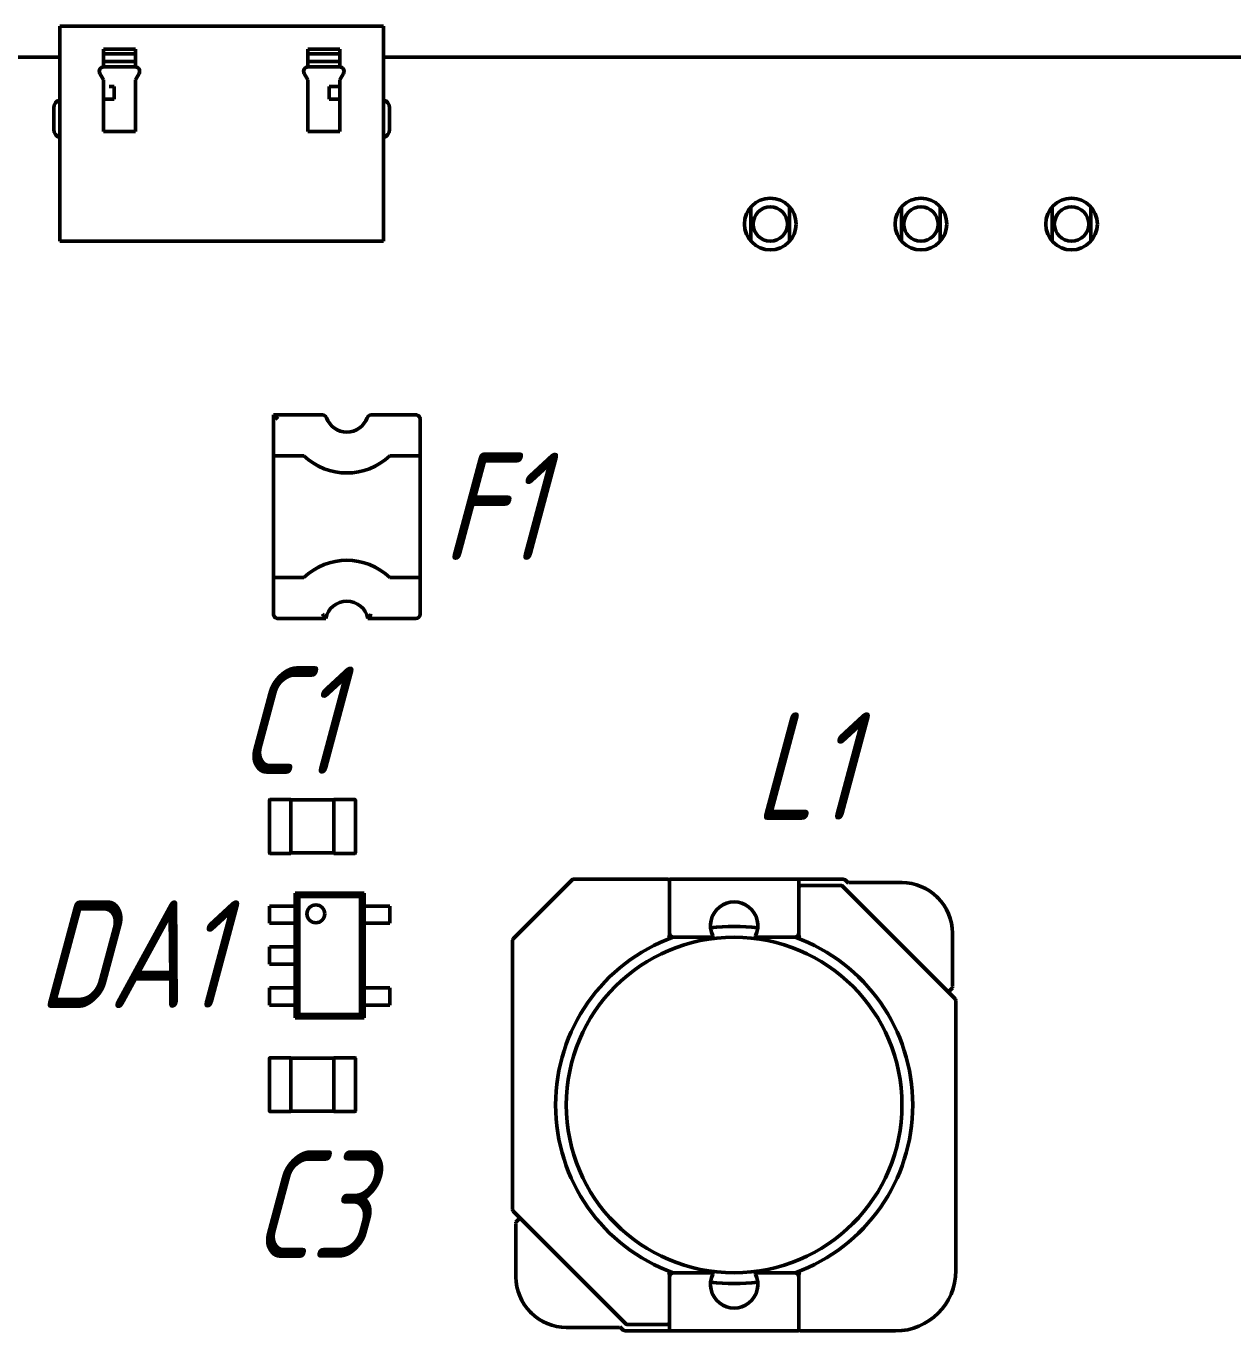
# Model space of a CAD drawing. Header units: millimetres. Extents: x -194 to 1085, y -28 to 392.
# Drawn here: x 638.9 to 695, y 43.9 to 104.6 of the extents above; entities that cross this region are included whole.
import ezdxf

# ---------------------------------------------------------------- set-up
doc = ezdxf.new("R2010")
doc.units = ezdxf.units.MM
doc.layers.add('Tonk', color=7, linetype='Continuous', lineweight=15)
doc.layers.add('Видимый контур (ГОСТ)', color=7, linetype='Continuous', lineweight=50)
doc.styles.get("Standard").update_dxf_attribs({"font": '', "width": 0.8, "oblique": 15})
doc.styles.get('Standard').set_extended_font_data('GOST type B')

msp = doc.modelspace()

# ---------------------------------------------------------------- linework, layer by layer
at = {"layer": 'Видимый контур (ГОСТ)'}
for p, q in [((640.46936, 104.5532), (641.46936, 104.5532)), ((640.46936, 104.5532), (640.46936, 94.5532)), ((654.50936, 104.5532), (641.46936, 104.5532)), ((654.50936, 104.5532), (655.50936, 104.5532)), ((655.50936, 94.5532), (655.50936, 104.5532)), ((640.46936, 103.11463), (603.87784, 103.11498)), ((642.49936, 103.47881), (643.97936, 103.47881)), ((642.49936, 103.47881), (642.49936, 103.25941)), ((642.49936, 103.25941), (643.97936, 103.25942)), ((642.49936, 103.25941), (642.49936, 102.913)), ((643.97936, 103.47881), (643.97936, 103.25942)), ((643.97936, 103.25942), (643.97936, 102.913)), ((651.99936, 103.47881), (653.47936, 103.47881)), ((651.99936, 103.47881), (651.99936, 103.25942)), ((651.99936, 103.25942), (653.47936, 103.25942)), ((651.99936, 103.25942), (651.99936, 102.91301)), ((653.47936, 103.47881), (653.47936, 103.25942)), ((653.47936, 103.25942), (653.47936, 102.91301)), ((810.99385, 103.11298), (655.50936, 103.11448)), ((642.49936, 102.913), (642.49936, 102.6532)), ((643.97936, 102.913), (642.49936, 102.913)), ((643.97936, 102.6532), (642.49936, 102.6532)), ((643.97936, 102.913), (643.97936, 102.6532)), ((651.99936, 102.91301), (651.99936, 102.6532)), ((653.47936, 102.91301), (651.99936, 102.91301)), ((653.47936, 102.6532), (651.99936, 102.6532)), ((653.47936, 102.91301), (653.47936, 102.6532)), ((642.49936, 102.0532), (642.32615, 102.3532)), ((642.49936, 99.6532), (642.49936, 102.0532)), ((644.15256, 102.3532), (643.97936, 102.0532)), ((643.97936, 102.0532), (643.97936, 99.6532)), ((651.99936, 102.0532), (651.82615, 102.3532)), ((651.99936, 99.6532), (651.99936, 102.0532)), ((653.65256, 102.3532), (653.47936, 102.0532)), ((653.47936, 102.0532), (653.47936, 99.6532)), ((642.75809, 101.7532), (642.98936, 101.7532)), ((642.98936, 101.1532), (642.98936, 101.7532)), ((652.98936, 101.1532), (652.98936, 101.7532)), ((652.98936, 101.7532), (653.22062, 101.7532)), ((653.22062, 101.7532), (653.47936, 101.7532)), ((640.18936, 100.7532), (640.18936, 99.7532)), ((642.49936, 101.1532), (642.98936, 101.1532)), ((653.47936, 101.1532), (652.98936, 101.1532)), ((655.78936, 99.7532), (655.78936, 100.7532)), ((643.97936, 99.6532), (642.49936, 99.6532)), ((653.47936, 99.6532), (651.99936, 99.6532)), ((672.58804, 96.14693), (672.58804, 94.55904)), ((674.38804, 94.55948), (674.38804, 96.14649)), ((679.58804, 96.14693), (679.58804, 94.55904)), ((681.38804, 94.55948), (681.38804, 96.14649)), ((686.58804, 96.14693), (686.58804, 94.55904)), ((688.38804, 94.55948), (688.38804, 96.14649)), ((640.46936, 94.5532), (641.46936, 94.5532)), ((641.46936, 94.5532), (654.50936, 94.5532)), ((654.50936, 94.5532), (655.50936, 94.5532)), ((650.59806, 86.28275), (650.39806, 86.48275)), ((652.67669, 86.48275), (650.39806, 86.48275)), ((650.39806, 86.48275), (650.39806, 84.58275)), ((657.01806, 86.48275), (654.93943, 86.48275)), ((657.21806, 84.58275), (657.21806, 86.28275)), ((650.39806, 84.58275), (650.59806, 84.58275)), ((650.59806, 84.58275), (650.39806, 84.58275)), ((650.39806, 84.58275), (650.39806, 78.92275)), ((651.80806, 84.58275), (650.59806, 84.58275)), ((650.59806, 84.58275), (651.80806, 84.58275)), ((657.01806, 84.58275), (655.80806, 84.58275)), ((655.80806, 84.58275), (657.01806, 84.58275)), ((657.01806, 84.58275), (657.21806, 84.58275)), ((657.21806, 84.58275), (657.01806, 84.58275)), ((657.21806, 78.92275), (657.21806, 84.58275)), ((650.59806, 78.92275), (650.39806, 78.92275)), ((650.39806, 78.92275), (650.39806, 77.22275)), ((650.39806, 78.92275), (650.59806, 78.92275)), ((650.59806, 78.92275), (651.80806, 78.92275)), ((651.80806, 78.92275), (650.59806, 78.92275)), ((655.80806, 78.92275), (657.01806, 78.92275)), ((657.01806, 78.92275), (655.80806, 78.92275)), ((657.21806, 78.92275), (657.01806, 78.92275)), ((657.01806, 78.92275), (657.21806, 78.92275)), ((657.21806, 77.22275), (657.21806, 78.92275)), ((650.59806, 77.02275), (652.82826, 77.02275)), ((654.78785, 77.02275), (657.01806, 77.02275)), ((650.20784, 68.58298), (650.20784, 66.12298)), ((651.20784, 68.60298), (650.22784, 68.60298)), ((651.20784, 68.60298), (651.20784, 68.58298)), ((653.20784, 68.58298), (651.20784, 68.58298)), ((651.20784, 68.58298), (651.20784, 66.12298)), ((653.20784, 68.60298), (654.18784, 68.60298)), ((653.20784, 68.60298), (653.20784, 68.58298)), ((653.20784, 68.58298), (653.20784, 66.12298)), ((654.20784, 68.58298), (654.20784, 66.12298)), ((653.20784, 66.12298), (651.20784, 66.12298)), ((651.20784, 66.12298), (651.20784, 66.10298)), ((653.20784, 66.12298), (653.20784, 66.10298)), ((650.22784, 66.10298), (651.20784, 66.10298)), ((654.18784, 66.10298), (653.20784, 66.10298)), ((664.34971, 64.90711), (668.70829, 64.90711)), ((668.82829, 64.90711), (674.78829, 64.90711)), ((674.78829, 64.90711), (676.84971, 64.90711)), ((661.53758, 62.1364), (664.279, 64.87782)), ((668.80829, 64.88711), (668.80829, 64.70711)), ((668.80829, 62.40711), (668.80829, 64.70711)), ((674.80829, 64.70711), (674.80829, 64.88711)), ((674.80829, 64.70711), (674.80829, 62.40711)), ((674.80829, 64.60711), (674.90829, 64.60711)), ((674.90829, 64.60711), (676.76686, 64.60711)), ((676.80829, 64.60711), (676.76686, 64.60711)), ((676.83758, 64.57782), (676.80829, 64.60711)), ((676.83758, 64.57782), (682.079, 59.3364)), ((676.99113, 64.84853), (677.11941, 64.72025)), ((677.11941, 64.72025), (677.14204, 64.74288)), ((677.14204, 64.74288), (679.61175, 64.74288)), ((651.40793, 63.65286), (651.40793, 64.25286)), ((651.40793, 64.25286), (654.60793, 64.25286)), ((651.40793, 64.25286), (651.56956, 64.09124)), ((654.44631, 64.09124), (651.56956, 64.09124)), ((651.56956, 64.09124), (651.56956, 58.61448)), ((654.60793, 64.25286), (654.44631, 64.09124)), ((654.44631, 58.61448), (654.44631, 64.09124)), ((654.60793, 64.25286), (654.60793, 63.65286)), ((681.23809, 64.06922), (681.27671, 64.0306)), ((650.62544, 63.65286), (650.20793, 63.65286)), ((650.20793, 62.85286), (650.20793, 63.65286)), ((650.80798, 63.65286), (650.62544, 63.65286)), ((650.82068, 63.65286), (650.80798, 63.65286)), ((651.3206, 63.65286), (650.82068, 63.65286)), ((651.40793, 63.65286), (651.3206, 63.65286)), ((651.40793, 63.65286), (651.40793, 62.85286)), ((654.60793, 63.65286), (654.60793, 62.85286)), ((654.69526, 63.65286), (654.60793, 63.65286)), ((655.19519, 63.65286), (654.69526, 63.65286)), ((655.20789, 63.65286), (655.19519, 63.65286)), ((655.39043, 63.65286), (655.20789, 63.65286)), ((655.80793, 63.65286), (655.39043, 63.65286)), ((655.80793, 62.85286), (655.80793, 63.65286)), ((650.62544, 62.85286), (650.20793, 62.85286)), ((650.80798, 62.85286), (650.62544, 62.85286)), ((650.82068, 62.85286), (650.80798, 62.85286)), ((651.3206, 62.85286), (650.82068, 62.85286)), ((651.40793, 62.85286), (651.3206, 62.85286)), ((651.40793, 61.75286), (651.40793, 62.85286)), ((654.60793, 62.85286), (654.60793, 59.85286)), ((654.69526, 62.85286), (654.60793, 62.85286)), ((655.19519, 62.85286), (654.69526, 62.85286)), ((655.20789, 62.85286), (655.19519, 62.85286)), ((655.39043, 62.85286), (655.20789, 62.85286)), ((655.80793, 62.85286), (655.39043, 62.85286)), ((661.50829, 49.54853), (661.50829, 62.06569)), ((668.71866, 62.20711), (668.97103, 62.20711)), ((668.80829, 62.20711), (668.80829, 62.40711)), ((670.78379, 62.20711), (669.00829, 62.20711)), ((674.60829, 62.20711), (672.83279, 62.20711)), ((674.80829, 62.20711), (674.80829, 62.40711)), ((681.95037, 62.40426), (681.95037, 59.93455)), ((650.62544, 61.75286), (650.20793, 61.75286)), ((650.20793, 60.95286), (650.20793, 61.75286)), ((650.80798, 61.75286), (650.62544, 61.75286)), ((650.82068, 61.75286), (650.80798, 61.75286)), ((651.3206, 61.75286), (650.82068, 61.75286)), ((651.40793, 61.75286), (651.3206, 61.75286)), ((651.40793, 61.75286), (651.40793, 60.95286)), ((650.62544, 60.95286), (650.20793, 60.95286)), ((650.80798, 60.95286), (650.62544, 60.95286)), ((650.82068, 60.95286), (650.80798, 60.95286)), ((651.3206, 60.95286), (650.82068, 60.95286)), ((651.40793, 60.95286), (651.3206, 60.95286)), ((651.40793, 59.85286), (651.40793, 60.95286)), ((650.62544, 59.85286), (650.20793, 59.85286)), ((650.20793, 59.05286), (650.20793, 59.85286)), ((650.80798, 59.85286), (650.62544, 59.85286)), ((650.82068, 59.85286), (650.80798, 59.85286)), ((651.3206, 59.85286), (650.82068, 59.85286)), ((651.40793, 59.85286), (651.3206, 59.85286)), ((651.40793, 59.85286), (651.40793, 59.05286)), ((654.60793, 59.85286), (654.60793, 59.05286)), ((654.69526, 59.85286), (654.60793, 59.85286)), ((655.19519, 59.85286), (654.69526, 59.85286)), ((655.20789, 59.85286), (655.19519, 59.85286)), ((655.39043, 59.85286), (655.20789, 59.85286)), ((655.80793, 59.85286), (655.39043, 59.85286)), ((655.80793, 59.05286), (655.80793, 59.85286)), ((681.95602, 59.85535), (681.77218, 59.67151)), ((681.95037, 59.93455), (681.92774, 59.91192)), ((681.92774, 59.91192), (681.95602, 59.88364)), ((650.62544, 59.05286), (650.20793, 59.05286)), ((650.80798, 59.05286), (650.62544, 59.05286)), ((650.82068, 59.05286), (650.80798, 59.05286)), ((651.3206, 59.05286), (650.82068, 59.05286)), ((651.40793, 59.05286), (651.3206, 59.05286)), ((651.40793, 58.45286), (651.40793, 59.05286)), ((654.60793, 59.05286), (654.60793, 58.45286)), ((654.69526, 59.05286), (654.60793, 59.05286)), ((655.19519, 59.05286), (654.69526, 59.05286)), ((655.20789, 59.05286), (655.19519, 59.05286)), ((655.39043, 59.05286), (655.20789, 59.05286)), ((655.80793, 59.05286), (655.39043, 59.05286)), ((682.10829, 59.26569), (682.10829, 46.70711)), ((651.56956, 58.61448), (651.40793, 58.45286)), ((654.60793, 58.45286), (651.40793, 58.45286)), ((651.56956, 58.61448), (654.44631, 58.61448)), ((654.44631, 58.61448), (654.60793, 58.45286)), ((650.20784, 54.12299), (650.20784, 56.58299)), ((650.22784, 56.60299), (651.20784, 56.60299)), ((651.20784, 56.58299), (651.20784, 56.60299)), ((651.20784, 54.12299), (651.20784, 56.58299)), ((651.20784, 56.58299), (653.20784, 56.58299)), ((653.20784, 56.58299), (653.20784, 56.60299)), ((654.18784, 56.60299), (653.20784, 56.60299)), ((653.20784, 54.12299), (653.20784, 56.58299)), ((654.20784, 54.12299), (654.20784, 56.58299)), ((651.20784, 54.10299), (650.22784, 54.10299)), ((651.20784, 54.10299), (651.20784, 54.12299)), ((651.20784, 54.12299), (653.20784, 54.12299)), ((653.20784, 54.10299), (653.20784, 54.12299)), ((653.20784, 54.10299), (654.18784, 54.10299)), ((666.779, 44.2364), (661.53758, 49.47782)), ((661.66055, 48.95887), (661.8444, 49.14272)), ((661.68883, 48.9023), (661.66055, 48.93058)), ((661.66621, 48.87967), (661.68883, 48.9023)), ((661.66621, 46.40997), (661.66621, 48.87967)), ((668.80829, 46.60711), (668.80829, 46.40711)), ((668.80829, 44.10711), (668.80829, 46.40711)), ((669.00829, 46.60711), (670.78379, 46.60711)), ((672.83279, 46.60711), (674.60829, 46.60711)), ((674.80829, 46.60711), (674.80829, 46.40711)), ((674.80829, 46.40711), (674.80829, 44.10711)), ((662.37848, 44.745), (662.33986, 44.78362)), ((666.47453, 44.07135), (664.00483, 44.07135)), ((666.49716, 44.09397), (666.47453, 44.07135)), ((666.62544, 43.96569), (666.49716, 44.09397)), ((668.82829, 43.90711), (666.76686, 43.90711)), ((666.779, 44.2364), (666.80829, 44.20711)), ((666.80829, 44.20711), (666.8, 44.18711)), ((666.80829, 44.20711), (666.84971, 44.20711)), ((666.84971, 44.20711), (668.70829, 44.20711)), ((668.80829, 44.20711), (668.70829, 44.20711)), ((668.80829, 44.10711), (668.80829, 43.92711)), ((674.78829, 43.90711), (668.82829, 43.90711)), ((674.80829, 43.92711), (674.80829, 44.10711)), ((679.30829, 43.90711), (674.90829, 43.90711))]:
    msp.add_line(p, q, dxfattribs=at)
for centre, radius in [((673.48784, 95.35298), 1.2), ((680.48784, 95.35298), 1.2), ((687.48784, 95.35298), 1.2), ((673.48804, 95.3529), 0.8), ((680.48804, 95.3529), 0.8), ((687.48804, 95.3529), 0.8), ((652.36793, 63.29286), 0.41569), ((671.80829, 54.40711), 7.8)]:
    msp.add_circle(centre, radius, dxfattribs=at)
for centre, radius, start, end in [((642.49936, 102.4532), 0.2, 90.000005, 210.000005), ((643.97936, 102.4532), 0.2, 330.000005, 90.000005), ((651.99936, 102.4532), 0.2, 90.000005, 210.000005), ((653.47936, 102.4532), 0.2, 330.000005, 90.000005), ((640.58936, 100.7532), 0.4, 107.4576081, 180.000005), ((655.38936, 100.7532), 0.4, 0.000005, 72.5424019), ((640.58936, 99.7532), 0.4, 180.000005, 252.5424019), ((655.38936, 99.7532), 0.4, 287.4576081, 0.000005), ((652.67669, 86.28275), 0.2, 19.4712213, 90.0000007), ((653.80806, 86.68275), 1, 199.4712213, 340.52878), ((654.93943, 86.28275), 0.2, 90.0000007, 160.52878), ((657.01806, 86.28275), 0.2, 0, 90.0000007), ((653.80806, 86.68275), 2.9, 226.3971817, 313.6028197), ((653.80806, 86.68275), 2.9, 226.3971817, 313.6028197), ((653.80806, 76.82275), 2.9, 46.3971817, 133.6028197), ((653.80806, 76.82275), 2.9, 46.3971817, 133.6028197), ((653.80806, 76.82275), 1, 11.5369597, 168.4630417), ((650.59806, 77.22275), 0.2, 180, 270.0000007), ((657.01806, 77.22275), 0.2, 270.0000007, 0), ((650.22784, 68.58298), 0.02, 90.000005, 180.000005), ((654.18784, 68.58298), 0.02, 0.000005, 90.000005), ((650.22784, 66.12298), 0.02, 180.000005, 270.000005), ((654.18784, 66.12298), 0.02, 270.000005, 0.000005), ((664.34971, 64.80711), 0.1, 90, 135), ((668.70829, 64.80711), 0.1, 0, 90), ((668.82829, 64.88711), 0.02, 90, 180), ((674.78829, 64.88711), 0.02, 0, 90), ((676.84971, 64.70711), 0.2, 45, 90), ((674.90829, 64.50711), 0.1, 90, 180), ((676.76686, 64.50711), 0.1, 45, 90), ((679.61175, 62.44288), 2.3, 45, 90), ((671.80829, 62.74711), 1.1, 333.985634, 206.014366), ((679.65037, 62.40426), 2.3, 0, 45), ((671.80829, 54.40711), 8.3, 82.4243078, 97.5756922), ((661.60829, 62.06569), 0.1, 135, 180), ((671.80829, 54.40711), 8.3, 109.988871, 250.011129), ((669.00829, 62.40711), 0.2, 180, 270), ((671.80829, 54.40711), 8.3, 109.9408902, 109.988871), ((670.78379, 62.24711), 0.04, 270, 26.0143653), ((672.83279, 62.24711), 0.04, 153.985634, 270), ((674.60829, 62.40711), 0.2, 270.0000006, 0), ((671.80829, 54.40711), 8.3, 70.011129, 70.0591098), ((671.80829, 54.40711), 8.3, 289.988871, 70.011129), ((681.94188, 59.8695), 0.02, 315, 45), ((682.00829, 59.26569), 0.1, 0, 45), ((650.22784, 56.58299), 0.02, 90, 180), ((654.18784, 56.58299), 0.02, 0, 90), ((650.22784, 54.12299), 0.02, 180, 270), ((654.18784, 54.12299), 0.02, 270, 0), ((661.60829, 49.54853), 0.1, 180, 225), ((661.85854, 49.12857), 0.02, 45.0000035, 135.0000035), ((661.67469, 48.94473), 0.02, 135, 225), ((679.30829, 46.70711), 2.8, 270, 0), ((663.96621, 46.40997), 2.3, 180, 225), ((669.00829, 46.40711), 0.2, 90.0000006, 180), ((671.80829, 54.40711), 8.3, 250.011129, 250.0591105), ((671.80829, 46.06711), 1.1, 153.985634, 26.014366), ((671.80829, 54.40711), 8.3, 262.4243079, 277.5756921), ((670.78379, 46.56711), 0.04, 333.985634, 90), ((672.83279, 46.56711), 0.04, 90, 206.0143653), ((674.60829, 46.40711), 0.2, 0, 90), ((671.80829, 54.40711), 8.3, 289.9408895, 289.988871), ((664.00483, 46.37135), 2.3, 225, 270), ((668.70829, 44.30711), 0.1, 270, 0), ((666.76686, 44.10711), 0.2, 225, 270), ((666.84971, 44.30711), 0.1, 225, 270), ((668.82829, 43.92711), 0.02, 180, 270), ((674.78829, 43.92711), 0.02, 270, 0), ((674.90829, 44.00711), 0.1, 180, 270)]:
    msp.add_arc(centre, radius, start, end, dxfattribs=at)
for centre, major_axis, ratio, start_param, end_param in [((668.70834, 62.21356), (0.09958, -0.06761), 0.0038711, 1.46962398, 1.57401645), ((674.90937, 62.21245), (0.08384, 0.05679), 0.01995532, 1.57018587, 1.69437971), ((668.7072, 46.60177), (0.08384, 0.05679), 0.01995541, 4.71177844, 4.83597229), ((674.90937, 46.60177), (0.08384, -0.05679), 0.01995546, 4.58880565, 4.7129994)]:
    msp.add_ellipse(centre, major_axis=major_axis, ratio=ratio, start_param=start_param, end_param=end_param, dxfattribs=at)
for points, knots in [([(652.67669, 77.22275), (652.67735, 77.22181), (652.67801, 77.22088), (652.69313, 77.19954), (652.70778, 77.17926), (652.73615, 77.14074), (652.74996, 77.12239), (652.77752, 77.08637), (652.79109, 77.06906), (652.81103, 77.04399), (652.81819, 77.03514), (652.82637, 77.02506), (652.82826, 77.02275), (652.82826, 77.02275)], [-0.0001723477, -0.0001723477, -0.0001723477, -0.0001723477, 0, 0, 0.003750721, 0.003750721, 0.0074290953, 0.0074290953, 0.0116088008, 0.0116088008, 0.0149727109, 0.0149727109, 0.0176367305, 0.0176367305, 0.0176367305, 0.0176367305]), ([(654.78785, 77.02275), (654.78786, 77.02275), (654.78974, 77.02506), (654.79793, 77.03514), (654.80509, 77.04399), (654.82502, 77.06906), (654.8386, 77.08637), (654.86616, 77.12239), (654.87997, 77.14074), (654.90834, 77.17926), (654.92299, 77.19954), (654.9381, 77.22088), (654.93877, 77.22181), (654.93943, 77.22275)], [0.0184534403, 0.0184534403, 0.0184534403, 0.0184534403, 0.021331859, 0.021331859, 0.0249664949, 0.0249664949, 0.0294825811, 0.0294825811, 0.0334569892, 0.0334569892, 0.0375095664, 0.0375095664, 0.0376957846, 0.0376957846, 0.0376957846, 0.0376957846]), ([(674.64554, 62.20711), (674.64554, 62.20711), (674.64638, 62.20711), (674.64927, 62.20711), (674.65212, 62.20711), (674.66491, 62.20711), (674.68147, 62.20711), (674.75437, 62.20711), (674.82992, 62.20711), (674.89791, 62.20711)], [0.0290487949, 0.0290487949, 0.0290487949, 0.0290487949, 0.0296296441, 0.0296296441, 0.0303392054, 0.0303392054, 0.0328009081, 0.0328009081, 0.0426070161, 0.0426070161, 0.0426070161, 0.0426070161]), ([(668.97103, 46.60711), (668.97103, 46.60711), (668.97019, 46.60711), (668.9673, 46.60711), (668.96445, 46.60711), (668.95166, 46.60711), (668.93511, 46.60711), (668.8622, 46.60711), (668.78665, 46.60711), (668.71866, 46.60711)], [0.0290487949, 0.0290487949, 0.0290487949, 0.0290487949, 0.0296296441, 0.0296296441, 0.0303392054, 0.0303392054, 0.0328009081, 0.0328009081, 0.0426070161, 0.0426070161, 0.0426070161, 0.0426070161]), ([(674.89791, 46.60711), (674.82992, 46.60711), (674.75437, 46.60711), (674.68147, 46.60711), (674.66491, 46.60711), (674.65212, 46.60711), (674.64927, 46.60711), (674.64638, 46.60711), (674.64554, 46.60711), (674.64554, 46.60711)], [0.0154905738, 0.0154905738, 0.0154905738, 0.0154905738, 0.0252966818, 0.0252966818, 0.0277583845, 0.0277583845, 0.0284679458, 0.0284679458, 0.0290487949, 0.0290487949, 0.0290487949, 0.0290487949])]:
    msp.add_open_spline(points, degree=3, knots=knots, dxfattribs=at)
for points, weights in [([(676.80829, 64.60711), (676.80829, 64.60711), (676.81172, 64.6154), (676.81657, 64.62711)], [1, 0.804737853975, 0.804737853975, 1]), ([(681.77218, 59.67151), (681.76389, 59.66322), (681.75218, 59.66322), (681.74389, 59.67151)], [1, 0.804737853854, 0.804737853854, 1])]:
    msp.add_rational_spline(points, weights, degree=3, dxfattribs=at)

# ---------------------------------------------------------------- texts
at = {"layer": 'Tonk', "char_height": 5, "attachment_point": 1}
for s, insert in [('F1', (658.24356, 84.72713)), ('C1', (648.73163, 74.78875)), ('L1', (672.72188, 72.65859)), ('DA1', (639.43809, 63.92003)), ('C3', (649.36553, 52.29008))]:
    msp.add_mtext_dynamic_manual_height_columns(s, width=12.8256962, gutter_width=40, heights=[0], dxfattribs=dict(at, insert=insert))

doc.saveas('drawing.dxf')
